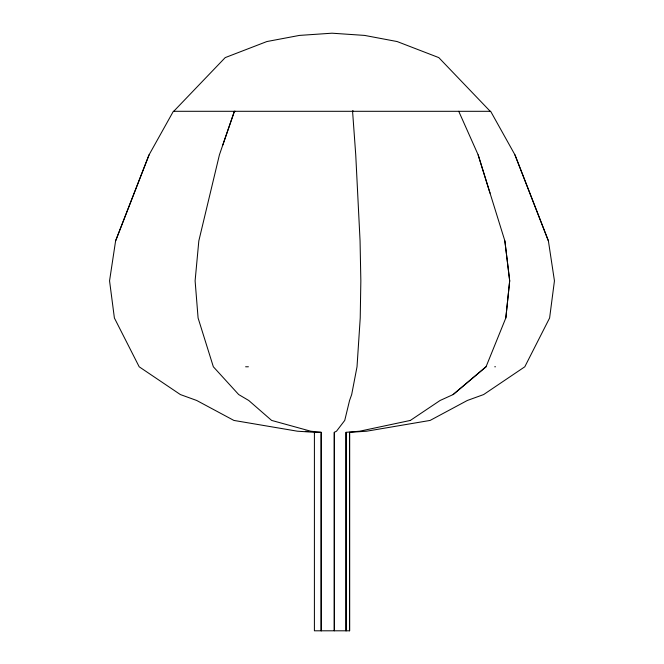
<?xml version="1.0" encoding="UTF-8"?>
<svg xmlns="http://www.w3.org/2000/svg" width="664" height="664" viewBox="0 0 664 664"><rect width="100%" height="100%" fill="white"/><g stroke="black" fill="none" stroke-linecap="round" stroke-linejoin="round"><path stroke-width="1" d="M321.177 433.534L321.177 630.792L321.177 432.314L310.719 431.202L271.626 420.42L248.734 400.475L238.691 394.557L213.343 366.777L198.088 317.981L195.108 280.822L198.827 240.891L219.419 154.845L234.375 111.311L235.189 111.286M334.299 433.534L334.299 630.792L334.282 432.33L336.499 431.202L344.74 420.42L349.563 400.483L351.679 394.557L357.016 366.785L360.228 317.99L360.842 280.839L360.062 240.907L355.738 154.828L352.576 111.311L353.223 111.311L352.551 111.12L353.331 111.295M346.052 630.792L346.052 432.314L359.639 431.21L410.385 420.428M349.588 433.102L349.588 432.347L366.594 431.21L430.114 420.428L467.298 400.483L483.624 394.565L524.801 366.785L549.609 317.99L554.448 280.839L548.398 240.907L514.94 154.828L490.654 111.311L173.362 111.295L149.068 154.828L115.602 240.891L109.552 280.839L114.391 317.99L139.183 366.794L180.376 394.565L196.702 400.475L233.886 420.428L297.414 431.202L314.412 432.314L314.404 630.8L349.596 630.8L349.588 433.534M314.412 433.102L314.412 432.347L321.177 432.33M410.369 420.42L440.091 400.483L453.13 394.565L486.031 366.794L505.819 317.981L509.678 280.822L504.872 240.907L478.146 154.845L458.749 111.311M505.835 317.99L509.695 280.839L504.856 240.891M222.78 145.042L234.425 111.311M115.602 240.891L149.06 154.828M490.206 111.295L438.796 57.61L397.138 41.55L364.569 35.408L332 33.2L299.431 35.408L266.862 41.55L225.204 57.61L173.727 111.311M453.114 394.557L486.015 366.777M346.052 432.339L346.06 630.8M352.625 111.311L353.223 111.311M245.622 366.777L248.394 366.777M494.73 366.777L495.477 366.777M305.315 431.293L308.196 431.517M514.94 154.845L548.398 240.891M478.13 154.845L490.024 193.149M334.299 433.102L334.299 432.347M349.596 432.33L349.596 630.8"/></g></svg>
